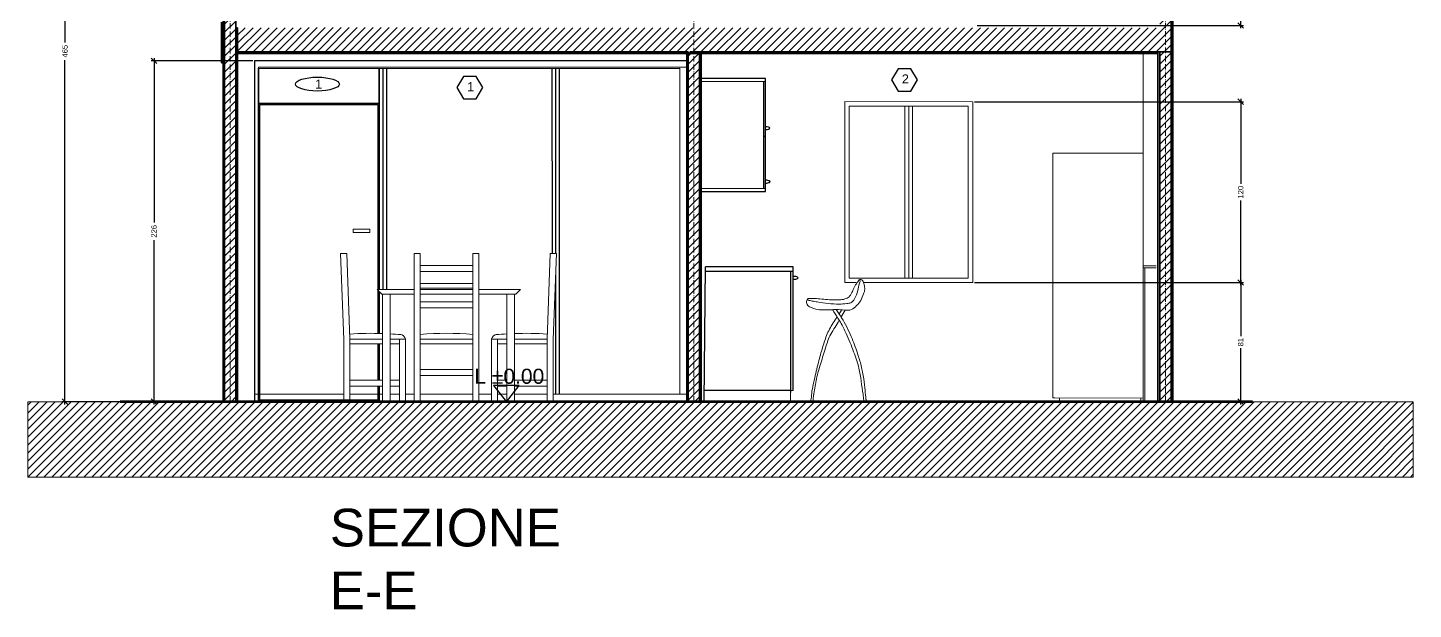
# Model space of a CAD drawing. Header units: inches. Extents: x 688 to 2880, y 906 to 1934.
# Drawn here: x 1960 to 2880, y 946 to 1332 of the extents above; entities that cross this region are included whole.
import ezdxf

# ---------------------------------------------------------------- set-up
doc = ezdxf.new("R2010")
doc.units = ezdxf.units.IN
doc.header["$MEASUREMENT"] = 0
doc.linetypes.add('ACAD_ISO10W100', pattern=[18, 12, -3, 0, -3])
for name, color, linetype, lineweight in [('ARREDI', 8, 'Continuous', 18), ('CAMPITURE', 7, 'Continuous', 25), ('INFISSI', 130, 'Continuous', 13), ('NUMERAZIONE', 30, 'Continuous', 25), ('quote nuove', 253, 'Continuous', 18), ('STRUTTURA', 7, 'Continuous', 35)]:
    doc.layers.add(name, color=color, linetype=linetype, lineweight=lineweight)
doc.styles.add('ARIAL', font='Arial.ttf')
doc.styles.get("Standard").update_dxf_attribs({"font": 'Arial.ttf'})
doc.dimstyles.new('TICK_36', dxfattribs={"dimtxt": 3.6, "dimasz": 3.6, "dimexe": 1.8, "dimexo": 1.2, "dimgap": 1.8, "dimtad": 0, "dimdec": 0, "dimzin": 0, "dimdsep": 46, "dimtxsty": 'ARIAL', "dimblk": 'OBLIQUE', "dimcen": 1.8, "dimdle": 1.8, "dimclrd": 256, "dimclrt": 256, "dimadec": 0, "dimazin": 0, "dimtfac": 1, "dimtdec": 0, "dimtmove": 1, "dimatfit": 3, "dimldrblk": 'OPEN90', "dimfxl": 1, "dimtfill": 1, "dimtolj": 1, "dimtzin": 0, "dimarcsym": 0})
pattern_1 = [(45, (-1832.2036, -2403.4926), (-2.6516504, 2.6516504), [])]

# ---------------------------------------------------------------- blocks, each defined once
blk = doc.blocks.new('_Oblique')
at = {"color": 0, "linetype": 'ByBlock', "lineweight": -2}
blk.add_line((-0.5, -0.5), (0.5, 0.5), dxfattribs=at)
blk = doc.blocks.new('*D47')
at = {"layer": 'quote nuove', "color": 0, "linetype": 'ByBlock', "lineweight": -2, "transparency": 16777216}
for p, q in [((2588.78, 1162.91), (2767.14, 1162.91)), ((2588.78, 1083.95), (2767.14, 1083.95))]:
    blk.add_line(p, q, dxfattribs=at)
at = {"layer": 'quote nuove', "linetype": 'ByBlock', "lineweight": -2, "transparency": 16777216}
for p, q in [((2765.34, 1164.71), (2765.34, 1127.44)), ((2765.34, 1082.15), (2765.34, 1119.42))]:
    blk.add_line(p, q, dxfattribs=at)
at = {"layer": 'quote nuove', "linetype": 'ByBlock', "lineweight": -2, "transparency": 16777216, "xscale": 3.6, "yscale": 3.6, "zscale": 3.6}
for p, rotation in [((2765.34, 1162.91), 90), ((2765.34, 1083.95), 270)]:
    blk.add_blockref('_Oblique', p, dxfattribs=dict(at, rotation=rotation))
at = {"layer": 'quote nuove', "linetype": 'ByBlock', "transparency": 16777216, "insert": (2765.34, 1123.43), "char_height": 3.6, "attachment_point": 5, "rotation": 90, "style": 'ARIAL', "bg_fill": 3, "box_fill_scale": 1.25, "bg_fill_color": 256, "bg_fill_true_color": 13158600, "bg_fill_transparency": 0}
blk.add_mtext('\\A1;81', dxfattribs=at)
blk = doc.blocks.new('_Open90')
at = {"color": 0, "linetype": 'ByBlock', "lineweight": -2}
for p, q in [((0, 0), (-1, 0)), ((-0.5, 0.5), (0, 0)), ((0, 0), (-0.5, -0.5))]:
    blk.add_line(p, q, dxfattribs=at)
blk = doc.blocks.new('*D40')
at = {"layer": 'quote nuove', "color": 0, "linetype": 'ByBlock', "lineweight": -2, "transparency": 16777216}
for p, q in [((2588.78, 1282.91), (2767.14, 1282.91)), ((2588.78, 1162.91), (2767.14, 1162.91))]:
    blk.add_line(p, q, dxfattribs=at)
at = {"layer": 'quote nuove', "linetype": 'ByBlock', "lineweight": -2, "transparency": 16777216}
for p, q in [((2765.34, 1284.71), (2765.34, 1228.52)), ((2765.34, 1161.11), (2765.34, 1217.31))]:
    blk.add_line(p, q, dxfattribs=at)
at = {"layer": 'quote nuove', "linetype": 'ByBlock', "lineweight": -2, "transparency": 16777216, "xscale": 3.6, "yscale": 3.6, "zscale": 3.6}
for p, rotation in [((2765.34, 1282.91), 90), ((2765.34, 1162.91), 270)]:
    blk.add_blockref('_Oblique', p, dxfattribs=dict(at, rotation=rotation))
at = {"layer": 'quote nuove', "linetype": 'ByBlock', "transparency": 16777216, "insert": (2765.34, 1222.91), "char_height": 3.6, "attachment_point": 5, "rotation": 90, "style": 'ARIAL', "bg_fill": 3, "box_fill_scale": 1.25, "bg_fill_color": 256, "bg_fill_true_color": 13158600, "bg_fill_transparency": 0}
blk.add_mtext('\\A1;120', dxfattribs=at)
blk = doc.blocks.new('*D53')
at = {"layer": 'quote nuove', "lineweight": -2, "transparency": 16777216}
for p, q in [((2765.34, 1426.75), (2765.34, 1383.21)), ((2765.34, 1331.65), (2765.34, 1375.19))]:
    blk.add_line(p, q, dxfattribs=at)
at = {"layer": 'quote nuove', "color": 0, "lineweight": -2, "transparency": 16777216}
for p, q in [((2590.49, 1424.95), (2767.14, 1424.95)), ((2590.49, 1333.45), (2767.14, 1333.45))]:
    blk.add_line(p, q, dxfattribs=at)
at = {"layer": 'quote nuove', "lineweight": -2, "transparency": 16777216, "xscale": 3.6, "yscale": 3.6, "zscale": 3.6}
for p, rotation in [((2765.34, 1424.95), 90), ((2765.34, 1333.45), 270)]:
    blk.add_blockref('_Oblique', p, dxfattribs=dict(at, rotation=rotation))
at = {"layer": 'quote nuove', "transparency": 16777216, "insert": (2765.34, 1379.2), "char_height": 3.6, "attachment_point": 5, "rotation": 90, "style": 'ARIAL', "bg_fill": 3, "box_fill_scale": 1.25, "bg_fill_color": 256, "bg_fill_true_color": 13158600, "bg_fill_transparency": 0}
blk.add_mtext('\\A1;91', dxfattribs=at)
blk = doc.blocks.new('*D55')
at = {"layer": 'quote nuove', "color": 0, "lineweight": -2, "transparency": 16777216}
for p, q in [((2098.6, 1548.81), (1983.42, 1548.81)), ((2098.6, 1083.95), (1983.42, 1083.95))]:
    blk.add_line(p, q, dxfattribs=at)
at = {"layer": 'quote nuove', "lineweight": -2, "transparency": 16777216}
for p, q in [((1985.22, 1550.61), (1985.22, 1322.23)), ((1985.22, 1082.15), (1985.22, 1310.53))]:
    blk.add_line(p, q, dxfattribs=at)
at = {"layer": 'quote nuove', "lineweight": -2, "transparency": 16777216, "xscale": 3.6, "yscale": 3.6, "zscale": 3.6}
for p, rotation in [((1985.22, 1548.81), 90), ((1985.22, 1083.95), 270)]:
    blk.add_blockref('_Oblique', p, dxfattribs=dict(at, rotation=rotation))
at = {"layer": 'quote nuove', "transparency": 16777216, "insert": (1985.22, 1316.38), "char_height": 3.6, "attachment_point": 5, "rotation": 90, "style": 'ARIAL', "bg_fill": 3, "box_fill_scale": 1.25, "bg_fill_color": 256, "bg_fill_true_color": 13158600, "bg_fill_transparency": 0}
blk.add_mtext('\\A1;465', dxfattribs=at)
blk = doc.blocks.new('*D57')
at = {"layer": 'quote nuove', "color": 0, "lineweight": -2, "transparency": 16777216}
for p, q in [((2109.85, 1309.95), (2042.52, 1309.95)), ((2109.85, 1083.95), (2042.52, 1083.95))]:
    blk.add_line(p, q, dxfattribs=at)
at = {"layer": 'quote nuove', "lineweight": -2, "transparency": 16777216}
for p, q in [((2044.32, 1311.75), (2044.32, 1202.77)), ((2044.32, 1082.15), (2044.32, 1191.12))]:
    blk.add_line(p, q, dxfattribs=at)
at = {"layer": 'quote nuove', "lineweight": -2, "transparency": 16777216, "xscale": 3.6, "yscale": 3.6, "zscale": 3.6}
for p, rotation in [((2044.32, 1309.95), 90), ((2044.32, 1083.95), 270)]:
    blk.add_blockref('_Oblique', p, dxfattribs=dict(at, rotation=rotation))
at = {"layer": 'quote nuove', "transparency": 16777216, "insert": (2044.32, 1196.95), "char_height": 3.6, "attachment_point": 5, "rotation": 90, "style": 'ARIAL', "bg_fill": 3, "box_fill_scale": 1.25, "bg_fill_color": 256, "bg_fill_true_color": 13158600, "bg_fill_transparency": 0}
blk.add_mtext('\\A1;226', dxfattribs=at)

msp = doc.modelspace()

# ---------------------------------------------------------------- hatches: boundary and pattern name
at = {"layer": 'CAMPITURE'}
h = msp.add_hatch(dxfattribs=at)
h.set_pattern_fill('ANSI31', color=0, scale=30)
h.set_pattern_definition(pattern_1)
h.paths.add_polyline_path([(2099.8, 1562.54), (2098.61, 1562), (2098.6, 1548.78), (2098.6, 1548.78), (2098.6, 1558.41), (2091.16, 1558.41), (2091.16, 1083.95), (2098.6, 1083.95), (2098.6, 1331.95), (2098.6, 1331.95), (2098.6, 1548.78), (2098.6, 1548.78), (2098.6, 1558.41), (2098.6, 1558.41), (2098.6, 1548.78), (2099.8, 1548.78)])
h = msp.add_hatch(dxfattribs=at)
h.set_pattern_fill('ANSI31', color=0, scale=30)
h.set_pattern_definition(pattern_1)
h.paths.add_polyline_path([(2098.6, 1310.95), (2098.6, 1558.41), (2091.16, 1558.41), (2091.16, 1083.95), (2098.6, 1083.95)])

# ---------------------------------------------------------------- linework, layer by layer
msp.add_line((2502.58, 1281.9, -3), (2502.58, 1281.9, -3))
at = {"layer": 'ARREDI'}
for p, q in [((2700.59, 1173.95), (2700.59, 1314.95)), ((2640.6, 1248.65), (2640.6, 1086.42)), ((2640.6, 1248.65), (2700.59, 1248.65)), ((2700.59, 1086.34), (2700.59, 1249.21)), ((2170.19, 1125.18), (2168.06, 1182.24)), ((2172.18, 1182.24), (2168.06, 1182.24)), ((2168.06, 1182.24), (2172.18, 1182.24)), ((2174.18, 1125.35), (2172.18, 1182.24)), ((2216.91, 1182.24), (2216.91, 1084.31)), ((2216.91, 1182.24), (2220.9, 1182.24)), ((2216.91, 1182.24), (2220.9, 1182.24)), ((2220.9, 1182.24), (2220.9, 1084.31)), ((2255.88, 1182.24), (2255.88, 1084.31)), ((2255.88, 1182.24), (2259.88, 1182.24)), ((2255.88, 1182.24), (2259.88, 1182.24)), ((2259.88, 1182.24), (2259.88, 1084.31)), ((2305.23, 1125.35), (2307.23, 1182.24)), ((2307.23, 1182.24), (2311.35, 1182.24)), ((2309.23, 1125.18), (2311.35, 1182.24)), ((2220.9, 1174.25), (2255.88, 1174.25)), ((2220.9, 1170.25), (2255.88, 1170.25)), ((2700.59, 1173.95), (2709.29, 1173.95)), ((2700.59, 1083.95), (2700.59, 1173.95)), ((2700.59, 1172.75), (2709.29, 1172.75)), ((2701.79, 1083.95), (2701.79, 1172.75)), ((2220.9, 1162.25), (2255.88, 1162.25)), ((2220.9, 1159.26), (2255.88, 1159.26)), ((2234.24, 1159.26), (2244.1, 1159.26)), ((2255.88, 1159.26), (2244.1, 1159.26)), ((2192.38, 1158.26), (2201.13, 1158.26)), ((2192.38, 1158.26), (2195.38, 1155.26)), ((2195.38, 1155.26), (2201.13, 1155.26)), ((2195.95, 1155.26), (2195.95, 1122.35)), ((2200.94, 1155.26), (2200.94, 1122.35)), ((2201.13, 1158.26), (2216.91, 1158.26)), ((2201.13, 1155.26), (2216.91, 1155.26)), ((2220.9, 1158.26), (2234.17, 1158.26)), ((2220.9, 1155.26), (2234.24, 1155.26)), ((2221.27, 1150.26), (2255.88, 1150.26)), ((2234.17, 1158.26), (2234.24, 1158.26)), ((2234.24, 1158.26), (2244.1, 1158.26)), ((2234.24, 1155.26), (2247.45, 1155.26)), ((2255.88, 1158.26), (2244.1, 1158.26)), ((2244.1, 1155.26), (2255.88, 1155.26)), ((2273.22, 1158.26), (2259.88, 1158.26)), ((2259.88, 1155.26), (2273.22, 1155.26)), ((2273.22, 1158.26), (2278.69, 1158.26)), ((2273.22, 1155.26), (2279.82, 1155.26)), ((2278.41, 1155.26), (2278.41, 1101.33)), ((2287.44, 1158.26), (2278.69, 1158.26)), ((2278.69, 1155.26), (2284.44, 1155.26)), ((2283.4, 1155.26), (2283.4, 1129.27)), ((2284.44, 1155.26), (2287.44, 1158.26)), ((2220.9, 1146.27), (2255.88, 1146.27)), ((2170.19, 1084.31), (2170.19, 1125.26)), ((2174.18, 1084.31), (2174.18, 1125.35)), ((2195.95, 1125.35), (2174.18, 1125.35)), ((2195.95, 1122.35), (2174.18, 1122.35)), ((2195.95, 1122.35), (2195.95, 1105.33)), ((2207.16, 1125.35), (2200.94, 1125.35)), ((2207.16, 1122.35), (2200.94, 1122.35)), ((2200.94, 1122.35), (2200.94, 1105.33)), ((2211.16, 1125.35), (2207.16, 1125.35)), ((2207.16, 1084.31), (2207.16, 1125.35)), ((2211.16, 1084.31), (2211.16, 1125.35)), ((2220.9, 1125.35), (2255.88, 1125.35)), ((2220.9, 1122.35), (2255.88, 1122.35)), ((2268.26, 1125.35), (2278.41, 1125.35)), ((2268.26, 1084.31), (2268.26, 1125.35)), ((2272.26, 1084.31), (2272.26, 1125.35)), ((2272.26, 1122.35), (2278.41, 1122.35)), ((2283.4, 1129.27), (2283.4, 1101.33)), ((2283.4, 1125.35), (2305.23, 1125.35)), ((2283.4, 1122.35), (2305.23, 1122.35)), ((2305.23, 1084.31), (2305.23, 1125.35)), ((2309.23, 1084.31), (2309.23, 1125.26)), ((2195.95, 1105.33), (2195.95, 1088.95)), ((2200.94, 1105.33), (2200.94, 1094.3)), ((2220.9, 1105.33), (2255.88, 1105.33)), ((2195.95, 1098.3), (2174.18, 1098.3)), ((2195.95, 1094.3), (2174.18, 1094.3)), ((2195.95, 1094.3), (2190.52, 1094.3)), ((2195.95, 1098.3), (2193.75, 1098.3)), ((2195.95, 1094.3), (2195.95, 1084.31)), ((2207.16, 1098.3), (2200.94, 1098.3)), ((2207.16, 1094.3), (2200.94, 1094.3)), ((2200.94, 1094.3), (2200.94, 1084.31)), ((2220.9, 1101.33), (2255.88, 1101.33)), ((2272.26, 1098.3), (2278.41, 1098.3)), ((2272.26, 1094.3), (2278.41, 1094.3)), ((2278.41, 1101.33), (2278.41, 1084.31)), ((2283.4, 1101.33), (2283.4, 1084.31)), ((2283.4, 1098.3), (2305.23, 1098.3)), ((2283.4, 1094.3), (2305.23, 1094.3)), ((2393.24, 1088.95), (2397.79, 1088.95)), ((2397.79, 1088.95), (2393.24, 1088.95)), ((2466.7, 1089.95), (2466.7, 1083.95)), ((2640.6, 1086.42), (2642.09, 1086.42)), ((2642.09, 1086.42), (2700.59, 1086.34)), ((2645.09, 1086.45), (2645.12, 1083.95)), ((2699.11, 1086.34), (2699.12, 1083.95)), ((2170.19, 1084.31), (2174.18, 1084.31)), ((2195.95, 1084.31), (2200.94, 1084.31)), ((2207.16, 1084.31), (2211.16, 1084.31)), ((2216.91, 1084.31), (2220.9, 1084.31)), ((2255.88, 1084.31), (2259.88, 1084.31)), ((2268.26, 1084.31), (2272.26, 1084.31)), ((2278.41, 1084.31), (2283.4, 1084.31)), ((2305.23, 1084.31), (2309.23, 1084.31))]:
    msp.add_line(p, q, dxfattribs=at)
at = {"layer": 'ARREDI', "lineweight": -2}
for p, q in [((2450.03, 1298.34), (2407.29, 1298.33)), ((2448.66, 1296.34), (2448.63, 1225.36)), ((2450.01, 1223.34), (2450.03, 1298.34)), ((2450.02, 1259.89), (2448.65, 1259.89)), ((2407.29, 1223.34), (2450.01, 1223.34)), ((2409.35, 1083.95), (2410.13, 1173.34)), ((2410.11, 1170.43), (2468.31, 1170.42)), ((2468.31, 1173.34), (2410.13, 1173.34)), ((2466.7, 1170.42), (2466.7, 1089.95)), ((2468.31, 1091.34), (2468.31, 1173.34)), ((2193.75, 1156.89), (2193.75, 1129.22)), ((2193.75, 1129.22), (2193.75, 1156.89)), ((2193.75, 1094.3), (2193.75, 1088.95)), ((2193.75, 1083.95), (2193.75, 1094.3)), ((2466.7, 1091.34), (2409.37, 1091.35))]:
    msp.add_line(p, q, dxfattribs=at)
at = {"layer": 'ARREDI'}
for points in [[(2407.29, 1296.33), (2450.03, 1296.34), (2450.03, 1298.34), (2407.29, 1298.33)], [(2407.31, 1223.35), (2450.01, 1223.36), (2450.01, 1225.36), (2407.31, 1225.35)]]:
    msp.add_lwpolyline(points, close=True, dxfattribs=at)
at = {"layer": 'ARREDI', "lineweight": -2}
msp.add_lwpolyline([(2193.75, 1156.89), (2193.75, 1129.22)], dxfattribs=at)
at = {"layer": 'ARREDI'}
for centre, radius, start, end in [((2188.76, 918.09), 211.19, 88.05066, 93.95848), ((2188.76, 918.09), 211.19, 84.78083, 86.69362), ((2207.58, 1124.8), 3.62, 8.60828, 90.08667), ((2238.31, 918.09), 211.19, 85.2279, 94.72784), ((2271.84, 1124.8), 3.62, 89.91333, 171.39172), ((2290.65, 918.09), 211.19, 93.32443, 95.21917), ((2290.65, 918.09), 211.19, 86.04152, 91.96738)]:
    msp.add_arc(centre, radius, start, end, dxfattribs=at)
at = {"layer": 'ARREDI', "lineweight": -2}
for centre, start_param, end_param in [((2449.75, 1265.37), 1.659303, 4.623882), ((2450.01, 1229.86), 1.570796, 4.712389), ((2468.56, 1166.07), 1.570796, 4.712389)]:
    msp.add_ellipse(centre, major_axis=(-3.12, 0), ratio=0.29709, start_param=start_param, end_param=end_param, dxfattribs=at)
at = {"layer": 'ARREDI'}
for points in [[(2511.92, 1164.51), (2513.35, 1164.99), (2514.3, 1164.25), (2515.55, 1161.49), (2515.91, 1158.58), (2515.13, 1155.4), (2513.21, 1151.05), (2510.46, 1147.64), (2507.03, 1145.03), (2502.5, 1144.72), (2497.14, 1145.08), (2493.08, 1144.9), (2488.46, 1144.82), (2483.55, 1145.3), (2480.65, 1146.32), (2478.09, 1147.67), (2477.4, 1149.02), (2477.25, 1150.44), (2477.86, 1152.05)], [(2501.96, 1151.82), (2499.39, 1151.46), (2496.34, 1151.43), (2491.12, 1151.65), (2486.17, 1152.15), (2481.63, 1152.44), (2479.06, 1152.42), (2477.85, 1152), (2478.26, 1151.26), (2479.62, 1150.94), (2480.97, 1150.68), (2484.43, 1150.1), (2491.69, 1149.02), (2498.87, 1148.68), (2504.08, 1149), (2506.58, 1149.56), (2509.07, 1152.16), (2511.32, 1157.59), (2512.49, 1162.61), (2512.61, 1164.51), (2512.27, 1164.71), (2511.66, 1164.09), (2510.33, 1162.18), (2508.46, 1158.85), (2507.4, 1156.41), (2506.47, 1154.64), (2505.87, 1153.89), (2504.99, 1153), (2503.58, 1152.38), (2501.89, 1151.82)], [(2496.85, 1145.08), (2500.57, 1139.6), (2506.88, 1127.13), (2511.07, 1116.05), (2513.55, 1107.76), (2515.18, 1099.05), (2516.1, 1091.31), (2516.71, 1085.54), (2516.75, 1085.19), (2516.8, 1084.85), (2516.81, 1084.36), (2516.69, 1084.25), (2516.29, 1084.1), (2515.76, 1084.08), (2515.34, 1084.2), (2515.24, 1084.52), (2515.18, 1085.09), (2515.15, 1086.09), (2514.91, 1087.81), (2514.74, 1088.85), (2512.01, 1106.2), (2508.53, 1117.01), (2503.62, 1129.07), (2499.75, 1136.64), (2496.17, 1142.24), (2494.58, 1145.02)]]:
    msp.add_spline(points, degree=3, dxfattribs=at)
msp.add_open_spline([(2497.49, 1140.15), (2497.06, 1139.48), (2494.92, 1136.16), (2491.15, 1130.16), (2488.22, 1120.88), (2485.17, 1110.79), (2482.92, 1099.95), (2480.51, 1090.81), (2480.59, 1086.09), (2479.6, 1083.88), (2480.55, 1083.74), (2481.05, 1083.76), (2481.64, 1084.15), (2481.6, 1085.26), (2481.67, 1086.6), (2481.88, 1088.06), (2482.64, 1092.26), (2483.67, 1099.42), (2486.83, 1109.65), (2489.76, 1119.53), (2493.07, 1129.47), (2497.32, 1134.7), (2498.95, 1137.91)], degree=3, knots=[0.056496, 0.056496, 0.056496, 0.056496, 0.080165, 0.174847, 0.267967, 0.370876, 0.489725, 0.605982, 0.636567, 0.649105, 0.653469, 0.660117, 0.66353, 0.671962, 0.687827, 0.706953, 0.715008, 0.816282, 0.923243, 1.03547, 1.126469, 1.234368, 1.234368, 1.234368, 1.234368], dxfattribs=at)
for points in [[(2500.57, 1144.88), (2500, 1143.99), (2499.42, 1143.11), (2498.84, 1142.22)], [(2500.17, 1140.22), (2501.03, 1141.74), (2501.97, 1143.22), (2502.91, 1144.69)]]:
    msp.add_open_spline(points, degree=3, dxfattribs=at)
at = {"layer": 'INFISSI', "color": 4, "lineweight": -2}
for p, q in [((2111.05, 1309.95), (2111.05, 1083.95)), ((2397.79, 1309.95), (2111.05, 1309.95)), ((2111.05, 1309.95), (2111.05, 1304.95)), ((2113.55, 1304.95), (2393.24, 1305.03)), ((2113.55, 1083.95), (2113.55, 1305.03)), ((2113.55, 1304.95), (2113.55, 1088.95)), ((2193.75, 1158.26), (2193.75, 1305.03)), ((2193.75, 1304.97), (2193.75, 1158.26)), ((2196.05, 1304.97), (2196.05, 1158.26)), ((2198.6, 1304.97), (2198.6, 1158.26)), ((2308.37, 1305), (2308.38, 1182.24)), ((2310.8, 1305), (2310.8, 1182.24)), ((2313.23, 1305), (2313.24, 1088.95)), ((2310.81, 1167.55), (2310.81, 1088.95)), ((2193.75, 1122.35), (2193.75, 1098.3)), ((2193.75, 1098.3), (2193.75, 1122.35))]:
    msp.add_line(p, q, dxfattribs=at)
at = {"layer": 'INFISSI', "color": 4}
for p, q in [((2113.55, 1305.76), (2397.79, 1305.76)), ((2113.55, 1305.76), (2113.55, 1304.95)), ((2393.24, 1088.95), (2393.18, 1305.03)), ((2587.58, 1282.91), (2502.58, 1282.92)), ((2502.58, 1282.92), (2502.58, 1162.92)), ((2584.58, 1279.91), (2505.58, 1279.92)), ((2505.58, 1165.92), (2505.58, 1279.92)), ((2542.58, 1279.91), (2542.58, 1165.91)), ((2545.08, 1279.91), (2545.08, 1165.91)), ((2547.58, 1279.91), (2547.58, 1165.91)), ((2584.58, 1165.91), (2584.58, 1279.91)), ((2587.58, 1282.91), (2587.58, 1162.91)), ((2584.58, 1165.91), (2505.58, 1165.92)), ((2587.58, 1162.91), (2515.4, 1162.92)), ((2170.19, 1088.95), (2111.05, 1088.95)), ((2195.95, 1088.95), (2174.18, 1088.95)), ((2207.16, 1088.95), (2200.94, 1088.95)), ((2216.91, 1088.95), (2211.16, 1088.95)), ((2255.88, 1088.95), (2220.9, 1088.95)), ((2268.26, 1088.95), (2259.88, 1088.95)), ((2278.41, 1088.95), (2272.26, 1088.95)), ((2305.23, 1088.95), (2283.4, 1088.95)), ((2393.24, 1088.95), (2309.23, 1088.95))]:
    msp.add_line(p, q, dxfattribs=at)
at = {"layer": 'INFISSI'}
for p, q in [((2510.18, 1162.92), (2502.58, 1162.92)), ((2466.7, 1091.34), (2468.31, 1091.34))]:
    msp.add_line(p, q, dxfattribs=at)
at = {"layer": 'INFISSI', "color": 4, "lineweight": -2}
for points in [[(2193.75, 1094.3), (2193.75, 1083.95), (2113.55, 1083.95), (2113.55, 1281.95), (2193.75, 1281.95), (2193.75, 1158.26)], [(2192.75, 1094.3), (2192.75, 1084.95), (2114.55, 1084.95), (2114.55, 1280.95), (2192.75, 1280.95), (2192.75, 1129.24)], [(2192.75, 1122.35), (2192.75, 1098.3)], [(2193.75, 1122.35), (2193.75, 1098.3)]]:
    msp.add_lwpolyline(points, dxfattribs=at)
at = {"layer": 'INFISSI', "color": 4}
msp.add_lwpolyline([(2176.44, 1198.43), (2187.58, 1198.43), (2187.58, 1196.04), (2176.44, 1196.04)], close=True, dxfattribs=at)
at = {"layer": 'NUMERAZIONE'}
for points in [[(2262.38, 1292.22), (2258.1, 1299.62), (2249.55, 1299.62), (2245.27, 1292.22), (2249.55, 1284.81), (2258.1, 1284.81)], [(2550.83, 1297.34), (2546.56, 1304.74), (2538.01, 1304.74), (2533.73, 1297.34), (2538.01, 1289.93), (2546.56, 1289.93)], [(2269.64, 1094.67), (2278.08, 1083.94), (2286.53, 1094.67)]]:
    msp.add_lwpolyline(points, close=True, dxfattribs=at)
msp.add_ellipse((2152.71, 1294.57), major_axis=(14.61, 0), ratio=0.314087, dxfattribs=at)
at = {"layer": 'quote nuove', "color": 253, "linetype": 'ACAD_ISO10W100', "lineweight": 0, "ltscale": 0.3}
for p, q in [((2094.88, 1083.95), (2094.88, 1903.64)), ((2402.54, 1083.95), (2402.54, 1903.64))]:
    msp.add_line(p, q, dxfattribs=at)
at = {"layer": 'quote nuove', "linetype": 'ByBlock', "lineweight": 100}
msp.add_line((2099.8, 1083.95), (2048.08, 1083.95), dxfattribs=at)
msp.add_lwpolyline([(2773.11, 1083.95), (2021.85, 1083.95)], dxfattribs=at)
at = {"layer": 'STRUTTURA'}
for p, q in [((2090.19, 1553.75), (2090.19, 1083.95)), ((2398.79, 1316.02), (2099.8, 1316.02)), ((2589.52, 1314.95), (2099.8, 1314.95)), ((2091.09, 1084.04), (2091.09, 1308.75)), ((2098.6, 1088.95), (2098.6, 1118.01)), ((2090.19, 1083.95), (2091.09, 1083.95)), ((2393.24, 1083.95), (2111.11, 1083.95)), ((2699.12, 1083.95), (2645.12, 1083.95))]:
    msp.add_line(p, q, dxfattribs=at)
for points in [[(2091.16, 1558.6), (2098.6, 1558.6), (2098.6, 1083.95), (2091.16, 1083.95)], [(2099.8, 1331.95), (2098.6, 1331.95), (2098.6, 1310.95), (2099.8, 1310.95)]]:
    msp.add_lwpolyline(points, close=True, dxfattribs=at)
for points in [[(2720.4, 1549.95), (2720.39, 1083.95), (2719.2, 1083.95), (2719.19, 1549.95)], [(2089.09, 1335.55), (2089.09, 1308.75)], [(2398.79, 1315.95), (2398.79, 1083.95), (2397.79, 1083.95), (2397.79, 1315.95)], [(2719.2, 1315.95), (2399.8, 1315.95), (2399.8, 1316.02)], [(2406.29, 1315.95), (2406.29, 1083.95), (2407.29, 1083.95), (2407.29, 1315.95)], [(2710.46, 1314.95), (2589.52, 1314.95)], [(2710.46, 1315.95), (2710.46, 1083.95), (2711.66, 1083.95), (2711.66, 1315.95)], [(2089.09, 1308.75), (2091.09, 1308.75)], [(2099.8, 1310.95), (2099.8, 1083.95), (2098.6, 1083.95), (2098.6, 1310.95)]]:
    msp.add_lwpolyline(points, dxfattribs=at)

# ---------------------------------------------------------------- texts
at = {"layer": 'NUMERAZIONE'}
msp.add_text('L ±0.00', height=9.989, dxfattribs=at).set_placement((2256.8, 1095.81))
at = {"layer": 'NUMERAZIONE', "ltscale": 0.1, "char_height": 6, "attachment_point": 1}
for s, insert in [('1', (2151.21, 1297.59)), ('2', (2540.51, 1300.98)), ('1', (2252.05, 1295.86))]:
    msp.add_mtext_dynamic_manual_height_columns(s, width=0.5819, gutter_width=12.5, heights=[0], dxfattribs=dict(at, insert=insert))
at = {"layer": 'STRUTTURA', "ltscale": 0.1, "insert": (2160.97, 1012.95), "char_height": 25, "attachment_point": 1}
msp.add_mtext_dynamic_manual_height_columns('SEZIONE E-E', width=23.9932, gutter_width=12.5, heights=[0], dxfattribs=at)

# ---------------------------------------------------------------- next in the draw order: dimensions: what is measured, and where the dimension line sits
at = {"layer": 'quote nuove', "linetype": 'ByBlock'}
dim = msp.add_linear_dim(base=(2765.34, 1083.95), p1=(2587.58, 1162.91, -34.63), p2=(2587.58, 1083.95), angle=90, text='81', dimstyle='TICK_36', dxfattribs=at)
dim.commit()
dim.dimension.update_dxf_attribs({"geometry": '*D47', "text_midpoint": (2765.34, 1123.43)})

# ---------------------------------------------------------------- next in the draw order: hatches: boundary and pattern name
at = {"layer": 'CAMPITURE'}
h = msp.add_hatch(dxfattribs=at)
h.set_pattern_fill('ANSI31', color=0, scale=30)
h.set_pattern_definition(pattern_1)
h.paths.add_polyline_path([(1960.5, 1083.95), (1960.5, 1033.95), (2879.87, 1033.95), (2879.87, 1083.95)])

# ---------------------------------------------------------------- next in the draw order: linework, layer by layer
at = {"layer": 'ARREDI'}
msp.add_lwpolyline([(1960.5, 1083.95), (2879.87, 1083.95), (2879.87, 1033.95), (1960.5, 1033.95)], close=True, dxfattribs=at)

# ---------------------------------------------------------------- next in the draw order: dimensions: what is measured, and where the dimension line sits
at = {"layer": 'quote nuove', "linetype": 'ByBlock'}
dim = msp.add_linear_dim(base=(2765.34, 1282.91), p1=(2587.58, 1162.91, -34.63), p2=(2587.58, 1282.91, -34.63), angle=90, dimstyle='TICK_36', dxfattribs=at)
dim.commit()
dim.dimension.update_dxf_attribs({"geometry": '*D40', "text_midpoint": (2765.34, 1222.91)})

# ---------------------------------------------------------------- next in the draw order: hatches: boundary and pattern name
at = {"layer": 'CAMPITURE'}
h = msp.add_hatch(dxfattribs=at)
h.set_pattern_fill('ANSI31', color=0, scale=30)
h.set_pattern_definition(pattern_1)
h.paths.add_polyline_path([(2398.79, 1684.91), (2398.77, 1698.67), (2397.62, 1698.15), (2099.8, 1562.54), (2099.8, 1549.95), (2099.8, 1548.81)])
h.paths.add_polyline_path([(2402.54, 1700.32), (2402.54, 1698.15), (2406.29, 1698.15), (2406.29, 1684.95), (2407.29, 1684.95), (2407.29, 1684.5), (2710.49, 1548.83), (2710.49, 1549.95), (2711.69, 1549.95), (2711.69, 1083.95), (2719.2, 1083.95), (2719.19, 1549.95), (2719.19, 1558.63)])
h = msp.add_hatch(dxfattribs=at)
h.set_pattern_fill('ANSI31', color=0, scale=30)
h.set_pattern_definition(pattern_1)
h.paths.add_polyline_path([(2719.2, 1331.95), (2399.8, 1331.95), (2162.49, 1332), (2162.07, 1331.97), (2161.98, 1332.02), (2151.22, 1332.02), (2150.75, 1331.95), (2150.61, 1332.02), (2144.62, 1332.02), (2144.62, 1331.95), (2099.85, 1331.95), (2099.8, 1331.95), (2099.8, 1316.02), (2399.8, 1316.02), (2719.2, 1315.95)])
h.paths.add_polyline_path([(2406.33, 1316.02), (2399.99, 1316.04), (2398.79, 1316.02), (2398.79, 1083.95), (2406.29, 1083.95)])

# ---------------------------------------------------------------- next in the draw order: linework, layer by layer
at = {"layer": 'quote nuove', "color": 253, "linetype": 'ACAD_ISO10W100', "lineweight": 0, "ltscale": 0.3}
msp.add_line((2715.47, 1084.15), (2715.47, 1903.85), dxfattribs=at)

# ---------------------------------------------------------------- next in the draw order: dimensions: what is measured, and where the dimension line sits
at = {"layer": 'quote nuove'}
for base, p1, p2, picture, middle in [((1985.22, 1083.95), (2099.8, 1548.81), (2099.8, 1083.95), '*D55', (1985.22, 1316.38)), ((2765.33976, 1333.44693), (2589.29345, 1424.94692), (2589.29345, 1333.44693), '*D53', (2765.33976, 1379.19692))]:
    dim = msp.add_linear_dim(base=base, p1=p1, p2=p2, angle=90, dimstyle='TICK_36', dxfattribs=at)
    dim.commit()
    dim.dimension.update_dxf_attribs({"geometry": picture, "text_midpoint": middle})

# ---------------------------------------------------------------- next in the draw order: dimensions: what is measured, and where the dimension line sits
dim = msp.add_linear_dim(base=(2044.32, 1083.95), p1=(2111.05, 1309.95), p2=(2111.05, 1083.95), angle=90, dimstyle='TICK_36', dxfattribs=at)
dim.commit()
dim.dimension.update_dxf_attribs({"geometry": '*D57', "text_midpoint": (2044.32, 1196.95)})

doc.saveas('drawing.dxf')
